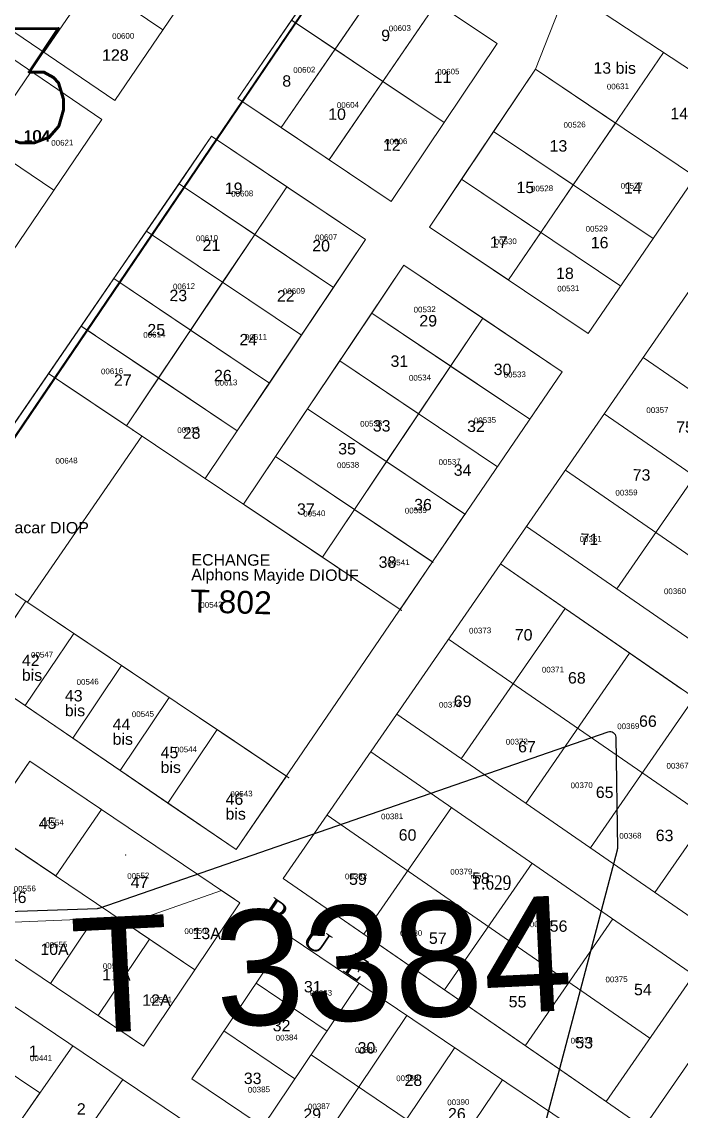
# Model space of a CAD drawing. Header units: metres. Extents: x 251686 to 255059, y 1627526 to 1631912.
# Drawn here: x 253533.2 to 253648.8, y 1629610.8 to 1629801.7 of the extents above; entities that cross this region are included whole.
import ezdxf
from ezdxf.enums import TextEntityAlignment as Align

# ---------------------------------------------------------------- set-up
doc = ezdxf.new("R2010")
doc.units = ezdxf.units.M
doc.header["$MEASUREMENT"] = 0
for name, color, linetype, lineweight in [('Limite TF', 7, 'Continuous', 0), ('Numero Titre Foncier', 4, 'Continuous', 0), ('Numero_TF', 7, 'Continuous', 0)]:
    doc.layers.add(name, color=color, linetype=linetype, lineweight=lineweight)
for name, color, linetype in [('limites_parcelles', 7, 'Continuous'), ('limites_sections', 7, 'Continuous'), ('limites_tf', 7, 'Continuous'), ('numero_lot', 7, 'Continuous'), ('numero_parcelle', 7, 'Continuous'), ('toponymie', 7, 'Continuous')]:
    doc.layers.add(name, color=color, linetype=linetype)
doc.styles.add('Style-Arial', font='arial.ttf')
doc.styles.add('Style-FANCY', font='times.ttf')
doc.styles.add('Style-ITALICS', font='ITALICS.shx')
doc.styles.add('Style-txt', font='txt.shx')

# ---------------------------------------------------------------- blocks, each defined once
blk = doc.blocks.new('*U123')
at = {"layer": 'Limite TF', "color": 5, "linetype": 'Continuous', "lineweight": 30}
for p, q in [((1.174319, 103.590582, -0.00005), (90.973856, 132.868195, -0.00005)), ((92.283824, 131.914067, -0.00005), (92.217723, 112.373362, -0.00005)), ((92.179986, 112.104605, -0.00005), (54.228241, -22.088806, -0.00005)), ((-62.587037, 102.541689, -0.00005), (0.880096, 103.541451, -0.00005))]:
    blk.add_line(p, q, dxfattribs=at)
at = {"layer": 'Limite TF', "color": 5, "linetype": 'Continuous', "lineweight": 30, "extrusion": (0, 0, -1)}
for centre, start, end in [((-91.28383, 131.91745, 0.00005), 71.942322, 180.193817), ((-91.217728, 112.376745, 0.00005), 180.193817, 195.791634)]:
    blk.add_arc(centre, 1, start, end, dxfattribs=at)
at = {"layer": 'Limite TF', "color": 5, "linetype": 'Continuous', "lineweight": 30}
blk.add_arc((0.864345, 104.541327, -0.00005), 1, 270.902474, 288.057678, dxfattribs=at)

msp = doc.modelspace()

# ---------------------------------------------------------------- linework, layer by layer
at = {"layer": 'limites_parcelles', "color": 7, "linetype": 'Continuous', "lineweight": 0}
for p, q in [((253647.289738, 1629854.491674), (253623.242827, 1629793.375941)), ((253687.389335, 1629827.441319), (253632.523585, 1629747.046542)), ((253553.954014, 1629821.135462), (253537.104366, 1629796.316087)), ((253579.02825, 1629651.569301), (253695.589286, 1629820.214139)), ((253579.04125, 1629651.569164), (253695.589286, 1629820.214139)), ((253533.119499, 1629817.149599), (253557.938874, 1629800.299951)), ((253571.070871, 1629788.288485), (253589.942298, 1629815.724659)), ((253589.942298, 1629815.724659), (253616.540481, 1629797.873614)), ((253566.364701, 1629812.710635), (253549.515053, 1629787.89126)), ((253597.545893, 1629810.621599), (253578.712232, 1629783.160079)), ((253659.826199, 1629787.05306), (253628.784492, 1629807.4602)), ((253524.694671, 1629804.738911), (253549.514046, 1629787.889263)), ((253605.924525, 1629804.998383), (253587.033484, 1629777.453197)), ((253580.506585, 1629802.006572), (253607.263327, 1629784.049112)), ((253522.443716, 1629801.42901), (253547.263091, 1629784.579362)), ((253616.540481, 1629797.873614), (253597.986172, 1629770.22461)), ((253618.512531, 1629756.448793), (253645.703472, 1629796.337487)), ((253534.852403, 1629793.00419), (253509.577932, 1629755.775127)), ((253623.24327, 1629793.3756), (253604.688739, 1629765.726265)), ((253623.242827, 1629793.375941), (253651.294517, 1629774.551588)), ((253514.017888, 1629789.018326), (253538.837263, 1629772.168679)), ((253571.070871, 1629788.288485), (253597.986172, 1629770.22461)), ((253547.263091, 1629784.579362), (253521.988619, 1629747.3503)), ((253509.338473, 1629698.538998), (253566.49598, 1629781.637291)), ((253566.49598, 1629781.637291), (253593.488158, 1629763.521822)), ((253615.932952, 1629782.482905), (253643.899508, 1629763.715681)), ((253560.777366, 1629773.323299), (253587.866882, 1629755.142502)), ((253610.310472, 1629774.104393), (253638.211546, 1629755.381112)), ((253579.665811, 1629772.79852), (253551.550931, 1629730.907589)), ((253604.687992, 1629765.725882), (253632.523585, 1629747.046542)), ((253555.058752, 1629765.009306), (253582.24395, 1629746.764294)), ((253593.488158, 1629763.521822), (253565.375973, 1629721.629993)), ((253600.19279, 1629759.021205), (253572.078259, 1629717.131921)), ((253600.190008, 1629759.023073), (253627.973216, 1629740.378887)), ((253549.340138, 1629756.695314), (253576.621018, 1629738.386086)), ((253509.338473, 1629698.538998), (253548.736301, 1629755.817428)), ((253594.567528, 1629750.644561), (253622.285254, 1629732.044318)), ((253637.510681, 1629702.326747), (253671.62507, 1629751.685101)), ((253543.620317, 1629748.379399), (253546.105885, 1629746.71104)), ((253543.621524, 1629748.381322), (253570.998087, 1629730.007877)), ((253614.014134, 1629749.746261), (253585.903301, 1629707.854326)), ((253642.150918, 1629742.877239), (253673.818798, 1629720.995362)), ((253588.945048, 1629742.26605), (253616.594127, 1629723.711872)), ((253537.902931, 1629740.067315), (253540.406611, 1629738.387773)), ((253537.902931, 1629740.067315), (253552.731853, 1629730.115066)), ((253570.799451, 1629656.602177), (253627.973216, 1629740.378887)), ((253583.322569, 1629733.887538), (253610.971648, 1629715.333361)), ((253635.329838, 1629733.005349), (253666.997718, 1629711.123473)), ((253552.731849, 1629730.114057), (253599.727334, 1629698.576735)), ((253577.700089, 1629725.509027), (253605.349168, 1629706.954849)), ((253628.507748, 1629723.13247), (253660.175627, 1629701.250593)), ((253621.686668, 1629713.26058), (253653.354547, 1629691.378704)), ((253702.740498, 1629709.523696), (253635.644412, 1629612.448393)), ((253617.138267, 1629706.677998), (253673.740523, 1629667.566236)), ((253617.138267, 1629706.677998), (253648.806146, 1629684.796121)), ((253580.015877, 1629669.20456), (253533.020396, 1629700.742891)), ((253533.934756, 1629700.129195), (253525.477006, 1629687.527153)), ((253610.249285, 1629672.541483), (253628.444824, 1629698.865792)), ((253570.799451, 1629656.602177), (253509.338473, 1629698.538998)), ((253542.313064, 1629694.506648), (253533.812293, 1629681.839716)), ((253608.042487, 1629693.514822), (253664.644743, 1629654.403061)), ((253621.569736, 1629664.71913), (253639.764275, 1629691.04345)), ((253570.799451, 1629656.602177), (253525.216609, 1629687.705116)), ((253550.69098, 1629688.884517), (253542.146887, 1629676.152752)), ((253559.069147, 1629683.26176), (253550.482175, 1629670.465315)), ((253632.890903, 1629656.897544), (253651.084453, 1629683.222875)), ((253598.946706, 1629680.351647), (253655.548963, 1629641.239885)), ((253567.447529, 1629677.639088), (253558.817211, 1629664.778048)), ((253644.210639, 1629649.074426), (253662.404188, 1629675.399756)), ((253517.467174, 1629647.147048), (253534.622701, 1629672.088568)), ((253534.622701, 1629672.088568), (253571.45281, 1629647.277562)), ((253594.398295, 1629673.768064), (253650.999573, 1629634.658313)), ((253539.170014, 1629651.992574), (253547.175927, 1629663.63195)), ((253586.723193, 1629662.661078), (253643.324471, 1629623.551327)), ((253593.177291, 1629641.789126), (253608.530494, 1629664.003067)), ((253526.616788, 1629660.449192), (253563.560813, 1629635.561445)), ((253607.326342, 1629632.009952), (253622.680566, 1629654.225882)), ((253629.567282, 1629616.656465), (253579.04125, 1629651.569164)), ((253579.049092, 1629651.554081), (253635.650369, 1629612.44433)), ((253579.049102, 1629651.555081), (253610.716982, 1629629.673204)), ((253568.202059, 1629649.467466), (253569.550183, 1629648.559287)), ((253517.467174, 1629647.147048), (253554.540843, 1629622.171965)), ((253569.550183, 1629648.559287), (253571.45281, 1629647.277562)), ((253669.904175, 1629647.943454), (253642.235067, 1629607.906907)), ((253669.522355, 1629647.391435), (253642.235067, 1629607.906907)), ((253545.825239, 1629644.45135), (253538.222414, 1629633.165053)), ((253621.475393, 1629622.230777), (253636.831638, 1629644.448686)), ((253563.021297, 1629616.45867), (253579.933263, 1629641.564267)), ((253579.933423, 1629641.564504), (253634.215998, 1629604.996452)), ((253555.610555, 1629640.917224), (253546.590839, 1629627.527572)), ((253574.296101, 1629633.195971), (253586.73655, 1629624.815326)), ((253575.461906, 1629608.078262), (253592.373872, 1629633.183859)), ((253529.594705, 1629630.697117), (253623.333241, 1629567.549124)), ((253600.742297, 1629627.546377), (253583.830331, 1629602.44078)), ((253568.658778, 1629624.827439), (253581.099228, 1629616.446794)), ((253523.817909, 1629622.422542), (253536.372286, 1629613.965149)), ((253542.149082, 1629622.239723), (253524.818694, 1629597.416)), ((253583.917889, 1629620.63106), (253617.39159, 1629598.081135)), ((253609.110723, 1629621.908896), (253592.198756, 1629596.803299)), ((253673.907883, 1629586.018979), (253629.567282, 1629616.656465)), ((253550.89933, 1629616.345022), (253533.652626, 1629591.464925)), ((253550.89933, 1629616.345022), (253542.275978, 1629603.904973)), ((253563.021456, 1629616.458907), (253625.672457, 1629574.253374)), ((253617.479148, 1629616.271415), (253600.567181, 1629591.165818)), ((253536.372286, 1629613.965149), (253533.483888, 1629609.827861))]:
    msp.add_line(p, q, dxfattribs=at)
at = {"layer": 'limites_parcelles', "color": 7, "lineweight": 0}
msp.add_line((253554.239994, 1629729.101984), (253534.193494, 1629699.955633), dxfattribs=at)
at = {"layer": 'limites_parcelles', "color": 7, "linetype": 'Continuous', "lineweight": 0, "flags": 128}
msp.add_lwpolyline([(253610.310847, 1629774.104141), (253604.688739, 1629765.726265), (253618.512737, 1629756.4491), (253618.51274, 1629756.449098), (253624.196011, 1629764.78637), (253610.310847, 1629774.104141)], close=True, dxfattribs=at)
at = {"layer": 'limites_parcelles', "color": 7, "lineweight": 0, "flags": 128}
for points in [[(253543.621524, 1629748.381322), (253543.620238, 1629748.379453), (253537.90291, 1629740.06733), (253537.902931, 1629740.067315), (253540.406611, 1629738.387773), (253540.406254, 1629738.387241), (253551.550949, 1629730.907615), (253557.173921, 1629739.285796), (253543.621524, 1629748.381322)], [(253577.700483, 1629725.508762), (253572.078259, 1629717.131921), (253572.077942, 1629717.131449), (253585.902987, 1629707.853858), (253585.903301, 1629707.854326), (253591.524848, 1629716.23179), (253577.700483, 1629725.508762)], [(253591.524848, 1629716.23179), (253585.903301, 1629707.854326), (253585.902987, 1629707.853858), (253599.533798, 1629698.706611), (253605.221369, 1629707.040609), (253591.524848, 1629716.23179)], [(253525.216476, 1629687.704921), (253525.216609, 1629687.705116), (253525.477137, 1629687.527348), (253533.934756, 1629700.129195), (253533.934791, 1629700.129247), (253533.020396, 1629700.742891), (253525.614385, 1629705.838304), (253517.141973, 1629693.214417), (253525.216476, 1629687.704921)], [(253525.477138, 1629687.527347), (253533.8124, 1629681.839875), (253542.313064, 1629694.506648), (253533.934791, 1629700.129247), (253533.934756, 1629700.129195), (253525.477137, 1629687.527348), (253525.477138, 1629687.527347)], [(253533.812401, 1629681.839874), (253542.14697, 1629676.152875), (253550.690874, 1629688.88436), (253542.313064, 1629694.506648), (253533.8124, 1629681.839875), (253533.812401, 1629681.839874)], [(253542.14697, 1629676.152875), (253550.482233, 1629670.465402), (253559.069147, 1629683.26176), (253550.690874, 1629688.88436), (253542.14697, 1629676.152875), (253542.14697, 1629676.152875)], [(253567.447529, 1629677.639088), (253559.069147, 1629683.26176), (253550.482233, 1629670.465402), (253550.482234, 1629670.465402), (253558.817246, 1629664.7781), (253567.447529, 1629677.639088)]]:
    msp.add_lwpolyline(points, close=True, dxfattribs=at)
at = {"layer": 'limites_parcelles', "color": 7, "linetype": 'Continuous', "lineweight": 0, "flags": 128}
msp.add_lwpolyline([(253568.202059, 1629649.467466), (253554.096803, 1629644.455016), (253545.825239, 1629644.45135), (253526.139929, 1629643.673733), (253525.042144, 1629642.044086)], dxfattribs=at)
at = {"layer": 'limites_parcelles', "color": 7, "linetype": 'Continuous', "lineweight": 0, "elevation": -0.000042, "flags": 128}
msp.add_lwpolyline([(253568.202059, 1629649.467466), (253571.45281, 1629647.277562), (253563.560558, 1629635.561617), (253555.610555, 1629640.917224), (253550.361421, 1629644.45336), (253554.096803, 1629644.455016), (253568.202059, 1629649.467466)], close=True, dxfattribs=at)
at = {"layer": 'limites_parcelles', "color": 7, "linetype": 'Continuous', "lineweight": 0}
for p in [(253552.731853, 1629730.115066), (253599.727334, 1629698.576735), (253580.015877, 1629669.20456), (253551.435549, 1629655.661305), (253551.435549, 1629655.661305), (253551.435549, 1629655.661305), (253551.435549, 1629655.661305), (253551.435549, 1629655.661305)]:
    msp.add_point(p, dxfattribs=at)
for points in [[(253589.942298, 1629815.724659), (253580.506585, 1629802.006572), (253588.129063, 1629796.890839), (253597.545893, 1629810.621599)], [(253597.545893, 1629810.621599), (253588.129063, 1629796.890839), (253596.507694, 1629791.267623), (253605.924525, 1629804.998383)], [(253616.540481, 1629797.873614), (253605.924525, 1629804.998383), (253596.507694, 1629791.267623), (253607.263327, 1629784.049112)], [(253571.070871, 1629788.288485), (253578.712232, 1629783.160079), (253588.129063, 1629796.890839), (253580.506585, 1629802.006572)], [(253588.129063, 1629796.890839), (253578.712232, 1629783.160079), (253587.090864, 1629777.536863), (253596.507694, 1629791.267623)], [(253637.268672, 1629783.963764), (253623.242827, 1629793.375941), (253615.933085, 1629782.482815), (253629.87949, 1629773.123947)], [(253587.090864, 1629777.536863), (253597.986172, 1629770.22461), (253607.263327, 1629784.049112), (253596.507694, 1629791.267623)], [(253629.87949, 1629773.123947), (253615.933365, 1629782.482627), (253610.310847, 1629774.104141), (253624.196011, 1629764.78637)], [(253563.560558, 1629635.561617), (253554.540843, 1629622.171965), (253546.590839, 1629627.527572), (253555.610555, 1629640.917224)]]:
    msp.add_3dface(points, dxfattribs=at)
at = {"layer": 'limites_parcelles', "color": 7, "lineweight": 0}
for points in [[(253566.49598, 1629781.637291), (253560.777366, 1629773.323299), (253574.042838, 1629764.420339), (253579.665811, 1629772.79852)], [(253555.058752, 1629765.009306), (253568.419866, 1629756.042158), (253574.042838, 1629764.420339), (253560.777366, 1629773.323299)], [(253587.86564, 1629755.143336), (253593.488158, 1629763.521822), (253579.665811, 1629772.79852), (253574.042838, 1629764.420339)], [(253549.340138, 1629756.695314), (253562.796894, 1629747.663977), (253568.419866, 1629756.042158), (253555.058752, 1629765.009306)], [(253574.042838, 1629764.420339), (253568.419866, 1629756.042158), (253582.243122, 1629746.76485), (253587.86564, 1629755.143336)], [(253600.19279, 1629759.021205), (253594.569714, 1629750.643095), (253608.391813, 1629741.367643), (253614.014134, 1629749.746261)], [(253549.340138, 1629756.695314), (253543.621524, 1629748.381322), (253557.173921, 1629739.285796), (253562.796894, 1629747.663977)], [(253568.419866, 1629756.042158), (253562.796894, 1629747.663977), (253576.620605, 1629738.386363), (253582.243122, 1629746.76485)], [(253594.569714, 1629750.643095), (253588.946637, 1629742.264984), (253602.769491, 1629732.989026), (253608.391813, 1629741.367643)], [(253622.285254, 1629732.044318), (253627.973216, 1629740.378887), (253614.014134, 1629749.746261), (253608.391813, 1629741.367643)], [(253562.796894, 1629747.663977), (253557.173921, 1629739.285796), (253570.998087, 1629730.007877), (253576.620605, 1629738.386363)], [(253597.14717, 1629724.610408), (253602.769491, 1629732.989026), (253588.946637, 1629742.264984), (253583.32356, 1629733.886873)], [(253591.524848, 1629716.23179), (253597.14717, 1629724.610408), (253583.32356, 1629733.886873), (253577.700483, 1629725.508762)], [(253605.221369, 1629707.040609), (253610.909331, 1629715.375179), (253597.14717, 1629724.610408), (253591.524848, 1629716.23179)], [(253570.799451, 1629656.602177), (253579.593462, 1629669.488039), (253567.447529, 1629677.639088), (253558.817246, 1629664.7781)], [(253534.622701, 1629672.088568), (253526.616788, 1629660.449192), (253539.170014, 1629651.992574), (253547.175927, 1629663.63195)]]:
    msp.add_3dface(points, dxfattribs=at)
at = {"layer": 'limites_tf', "color": 5, "linetype": 'Continuous', "lineweight": 40}
for p in [(253630.604444, 1629874.22494), (253626.469739, 1629868.134942)]:
    msp.add_line(p, (253457.380163, 1629619.083327), dxfattribs=at)

# ---------------------------------------------------------------- block references
at = {"layer": 'limites_tf', "color": 5, "linetype": 'Continuous', "lineweight": 30, "rotation": 1.03}
msp.add_blockref('*U123', (253547.439401, 1629542.77068, 0.00005), dxfattribs=at)

# ---------------------------------------------------------------- texts
at = {"layer": 'limites_sections', "color": 3, "lineweight": 30, "style": 'Style-txt'}
msp.add_text('023', height=19.99996, rotation=0.3742, dxfattribs=at).set_placement((253517.370315, 1629790.38977), align=Align.MIDDLE_CENTER)
at = {"layer": 'Numero Titre Foncier', "color": 4, "linetype": 'Continuous', "lineweight": 13, "style": 'Style-Arial'}
for s, height, rotation, p in [('T 802', 3.999992, 358.50053, (253569.894914, 1629700.022639)), ('T 3384', 20.18036, 2.73413, (253585.79598, 1629636.492305, -4711334161.471196))]:
    msp.add_text(s, height=height, rotation=rotation, dxfattribs=at).set_placement(p, align=Align.MIDDLE_CENTER)
at = {"layer": 'numero_lot', "color": 7, "linetype": 'Continuous', "lineweight": 13, "style": 'Style-Arial'}
for s, p in [('9', (253596.225898, 1629800.326301)), ('13 bis', (253633.433249, 1629794.618692)), ('8', (253578.886981, 1629792.331501)), ('11', (253605.419953, 1629792.978268)), ('10', (253586.93408, 1629786.526551)), ('14 bis', (253646.920876, 1629786.636665)), ('12', (253596.520903, 1629781.098896)), ('13', (253625.74175, 1629780.963301)), ('19', (253568.803109, 1629773.537707)), ('15', (253619.941375, 1629773.684848)), ('14', (253638.781278, 1629773.597424)), ('21', (253564.911393, 1629763.558307)), ('17', (253615.282584, 1629764.094457)), ('16', (253632.968461, 1629764.012389)), ('20', (253584.136219, 1629763.469098)), ('18', (253626.884383, 1629758.628669)), ('23', (253559.103086, 1629754.742131)), ('22', (253577.943268, 1629754.654706)), ('29', (253602.914729, 1629750.308981)), ('25', (253555.223796, 1629748.745311)), ('24', (253571.370953, 1629746.994386)), ('31', (253597.860263, 1629743.230875)), ('26', (253566.91544, 1629740.705603)), ('30', (253615.948175, 1629741.789812)), ('27', (253549.379891, 1629739.914164)), ('33', (253594.755013, 1629731.890698)), ('32', (253611.287595, 1629731.813981)), ('28', (253561.439081, 1629730.625591)), ('35', (253588.691299, 1629727.877675)), ('34', (253608.945043, 1629724.135042)), ('36', (253601.997318, 1629718.082838)), ('37', (253581.467036, 1629717.305295)), ('38', (253595.773285, 1629708.006295)), ('1', (253534.454719, 1629622.265794)), ('2', (253542.860971, 1629612.159088)), ('29', (253582.573858, 1629611.236263))]:
    msp.add_text(s, height=2, rotation=359.73413, dxfattribs=at).set_placement(p, align=Align.TOP_LEFT)
at = {"layer": 'numero_lot', "color": 7, "linetype": 'Continuous', "lineweight": 0, "style": 'Style-Arial'}
for s, rotation, p in [('75', 359.3981, (253647.946813, 1629731.669734)), ('73', 359.3981, (253640.319452, 1629723.298397)), ('71', 359.3981, (253631.188336, 1629712.020697)), ('70', 359.3981, (253619.649959, 1629695.277983)), ('68', 359.3981, (253628.974168, 1629687.728616)), ('69', 359.3981, (253608.948952, 1629683.624753)), ('66', 359.3981, (253641.433204, 1629680.146316)), ('67', 359.3981, (253620.227935, 1629675.662829)), ('65', 359.3981, (253633.857788, 1629667.676207)), ('45', 359.73413, (253536.186395, 1629662.249241)), ('60', 359.3981, (253599.299289, 1629660.194829)), ('63', 359.3981, (253644.356921, 1629660.113497)), ('47', 359.73413, (253552.305126, 1629651.870628)), ('59', 359.3981, (253590.597375, 1629652.442815)), ('58', 359.3981, (253612.149304, 1629652.608422)), ('46', 359.73413, (253530.941884, 1629649.256543)), ('56', 359.3981, (253625.775039, 1629644.229822)), ('13A', 359.73413, (253563.147957, 1629642.926325)), ('57', 359.3981, (253604.594488, 1629642.099205)), ('10A', 359.73413, (253536.469182, 1629640.152433)), ('11A', 359.73413, (253547.31236, 1629635.689723)), ('31', 359.73413, (253582.677569, 1629633.586071)), ('54', 359.3981, (253640.546345, 1629633.093036)), ('12A', 359.73413, (253554.3368, 1629631.244734)), ('55', 359.3981, (253618.582355, 1629630.970649)), ('32', 359.73413, (253577.211751, 1629626.7654)), ('30', 359.73413, (253592.087323, 1629622.870647)), ('53', 359.3981, (253630.261552, 1629623.788564)), ('33', 359.73413, (253572.137243, 1629617.526665)), ('28', 359.73413, (253600.312869, 1629617.194567)), ('26', 359.73413, (253607.933697, 1629611.319938))]:
    msp.add_text(s, height=2, rotation=rotation, dxfattribs=at).set_placement(p, align=Align.TOP_LEFT)
at = {"layer": 'numero_lot', "color": 7, "linetype": 'Continuous', "lineweight": 0, "char_height": 2, "attachment_point": 1}
for s, insert, rotation, line_spacing_factor, style in [('\\fArial|b0|i0|c00|p39;128', (253547.269571, 1629796.876418), 359.79327628, 0.6, 'Style-ITALICS'), ('\\fArial|b0|i0|c00|p39;128', (253547.269571, 1629796.876418), 359.79327628, 0.6, 'Style-ITALICS'), ('\\fArial|b0|i0|c00|p39;128', (253547.269571, 1629796.876418), 359.79327628, 0.6, 'Style-ITALICS'), ('\\fArial|b0|i0|c00|p39;128', (253547.269571, 1629796.876418), 359.79327628, 0.6, 'Style-ITALICS'), ('\\fArial|b0|i0|c00|p39;128', (253547.306238, 1629796.876286), 359.79327628, 0.6, 'Style-ITALICS'), ('\\fArial|b0|i0|c00|p39;104', (253533.487634, 1629782.701045), 359.79327628, 0.6, 'Style-ITALICS'), ('\\fArial|b0|i0|c00|p39;104', (253533.487634, 1629782.701045), 359.79327628, 0.6, 'Style-ITALICS'), ('\\fArial|b0|i0|c00|p39;104', (253533.487634, 1629782.701045), 359.79327628, 0.6, 'Style-ITALICS'), ('\\fArial|b0|i0|c00|p39;104', (253533.487634, 1629782.701045), 359.79327628, 0.6, 'Style-ITALICS'), ('\\fArial|b0|i0|c00|p39;104', (253533.607634, 1629782.700612), 359.79327628, 0.6, 'Style-ITALICS'), ('25B\\P\\PBabacar DIOP', (253526.990194, 1629719.270669), 359.73414657, 0.776524, 'Style-Arial'), ('ECHANGE \\PAlphons Mayide DIOUF', (253562.958922, 1629708.417886), 359.73414657, 0.776524, 'Style-Arial'), ('42\\Pbis', (253533.236425, 1629690.791964), 359.73414657, 0.776524, 'Style-Arial'), ('43\\Pbis', (253540.76968, 1629684.589464), 359.73414657, 0.776524, 'Style-Arial'), ('44\\Pbis', (253549.143795, 1629679.579961), 359.73414657, 0.776524, 'Style-Arial'), ('45\\Pbis', (253557.55532, 1629674.633531), 359.73414657, 0.776524, 'Style-Arial'), ('46\\Pbis', (253568.941052, 1629666.467736), 359.73414657, 0.776524, 'Style-Arial')]:
    msp.add_mtext(s, dxfattribs=dict(at, insert=insert, rotation=rotation, line_spacing_factor=line_spacing_factor, style=style))
at = {"layer": 'numero_parcelle', "color": 5, "lineweight": 0, "style": 'Style-Arial'}
for s, rotation, p in [('00603', 1.73413, (253597.529559, 1629801.024566)), ('00600', 1.13223, (253549.040732, 1629799.683419)), ('00602', 1.73413, (253580.780787, 1629793.723762)), ('00605', 1.73413, (253606.041615, 1629793.40155)), ('00631', 1.73413, (253635.760415, 1629790.821317)), ('00604', 1.73413, (253588.43383, 1629787.569359)), ('00526', 1.73413, (253628.166975, 1629784.112852)), ('00621', 1.13223, (253538.363987, 1629780.969951)), ('00606', 1.73413, (253596.908898, 1629781.168094)), ('00527', 1.73413, (253638.201531, 1629773.412923)), ('00608', 1.73413, (253569.898169, 1629772.028015)), ('00528', 1.73413, (253622.467972, 1629772.936582)), ('00529', 1.73413, (253632.048662, 1629765.889418)), ('00610', 1.73413, (253563.719611, 1629764.231983)), ('00607', 1.73413, (253584.621652, 1629764.389242)), ('00530', 1.73413, (253616.097263, 1629763.640112)), ('00612', 1.73413, (253559.698867, 1629755.787938)), ('00609', 1.73413, (253578.968159, 1629754.944643)), ('00531', 1.73413, (253627.071283, 1629755.412261)), ('00532', 1.73413, (253601.889055, 1629751.737046)), ('00614', 1.73413, (253554.491325, 1629747.307962)), ('00611', 1.73413, (253572.322074, 1629746.896676)), ('00616', 1.73413, (253547.082815, 1629740.901375)), ('00613', 1.73413, (253567.100148, 1629738.891825)), ('00534', 1.73413, (253601.062632, 1629739.769109)), ('00533', 1.73413, (253617.677055, 1629740.326014)), ('00357', 1.13223, (253642.699713, 1629734.111374)), ('00536', 1.73413, (253592.51691, 1629731.717524)), ('00535', 1.73413, (253612.455128, 1629732.321164)), ('00615', 1.73413, (253560.461255, 1629730.606295)), ('00648', 1.73413, (253539.097783, 1629725.215508)), ('00538', 1.73413, (253588.460205, 1629724.461293)), ('00537', 1.73413, (253606.262185, 1629725.000257)), ('00359', 1.13223, (253637.274381, 1629719.647971)), ('00540', 1.73413, (253582.540584, 1629715.959758)), ('00539', 1.73413, (253600.342564, 1629716.498722)), ('00361', 1.13223, (253630.992961, 1629711.529067)), ('00541', 1.73413, (253597.292836, 1629707.370734)), ('00360', 1.13223, (253645.774141, 1629702.36624)), ('00542', 1.73413, (253564.494027, 1629699.957662)), ('00373', 1.13223, (253611.614286, 1629695.470863)), ('00547', 1.73413, (253534.824048, 1629691.212634)), ('00371', 1.13223, (253624.375551, 1629688.630948)), ('00546', 1.73413, (253542.807958, 1629686.460962)), ('00374', 1.13223, (253606.331182, 1629682.471676)), ('00545', 1.73413, (253552.482155, 1629680.809343)), ('00369', 1.13223, (253637.584318, 1629678.705131)), ('00372', 1.13223, (253618.054506, 1629675.99809)), ('00544', 1.73413, (253560.0345, 1629674.617923)), ('00367', 1.13223, (253646.22439, 1629671.783765)), ('00370', 1.13223, (253629.414397, 1629668.356791)), ('00543', 1.73413, (253569.773429, 1629666.82824)), ('00381', 1.13223, (253596.185582, 1629662.896763)), ('00554', 1.73413, (253536.663671, 1629661.764972)), ('00368', 1.13223, (253637.963894, 1629659.49942)), ('00379', 1.13223, (253608.326759, 1629653.207742)), ('00552', 1.73413, (253551.67486, 1629652.470446)), ('00382', 1.13223, (253589.854701, 1629652.391349)), ('00556', 1.73413, (253531.786989, 1629650.203868)), ('00377', 1.13223, (253622.262042, 1629644.005497)), ('00550', 1.73413, (253561.708687, 1629642.787448)), ('00380', 1.13223, (253599.521181, 1629642.42776)), ('00555', 1.73413, (253537.310981, 1629640.384332)), ('00553', 1.73413, (253547.402359, 1629636.647586)), ('00378', 1.13223, (253615.246111, 1629633.93786)), ('00375', 1.13223, (253635.530107, 1629634.338747)), ('00383', 1.73413, (253583.719334, 1629631.900858)), ('00551', 1.73413, (253555.659591, 1629630.715287)), ('00384', 1.73413, (253577.710318, 1629624.109958)), ('00376', 1.13223, (253629.429062, 1629623.612216)), ('00441', 1.73413, (253534.631015, 1629620.505816)), ('00386', 1.73413, (253591.623088, 1629621.949558)), ('00388', 1.73413, (253598.832239, 1629617.004587)), ('00385', 1.73413, (253572.827475, 1629614.994409)), ('00390', 1.73413, (253607.784085, 1629612.79175)), ('00387', 1.73413, (253583.369941, 1629612.052599))]:
    msp.add_text(s, height=1, rotation=rotation, dxfattribs=at).set_placement(p, align=Align.TOP_LEFT)
at = {"layer": 'numero_tf', "color": 30, "linetype": 'Continuous', "lineweight": 13, "style": 'Style-FANCY', "width": 0.799999}
msp.add_text('T.629', height=2.500002, rotation=359.3981, dxfattribs=at).set_placement((253615.462167, 1629650.844525), align=Align.MIDDLE_CENTER)
at = {"layer": 'toponymie', "color": 30, "linetype": 'Continuous', "lineweight": 13, "style": 'Style-FANCY'}
msp.add_text('R   U   E', height=3.966, rotation=325.673342, dxfattribs=at).set_placement((253576.133746, 1629646.779732), align=Align.MIDDLE_LEFT)

doc.saveas('drawing.dxf')
